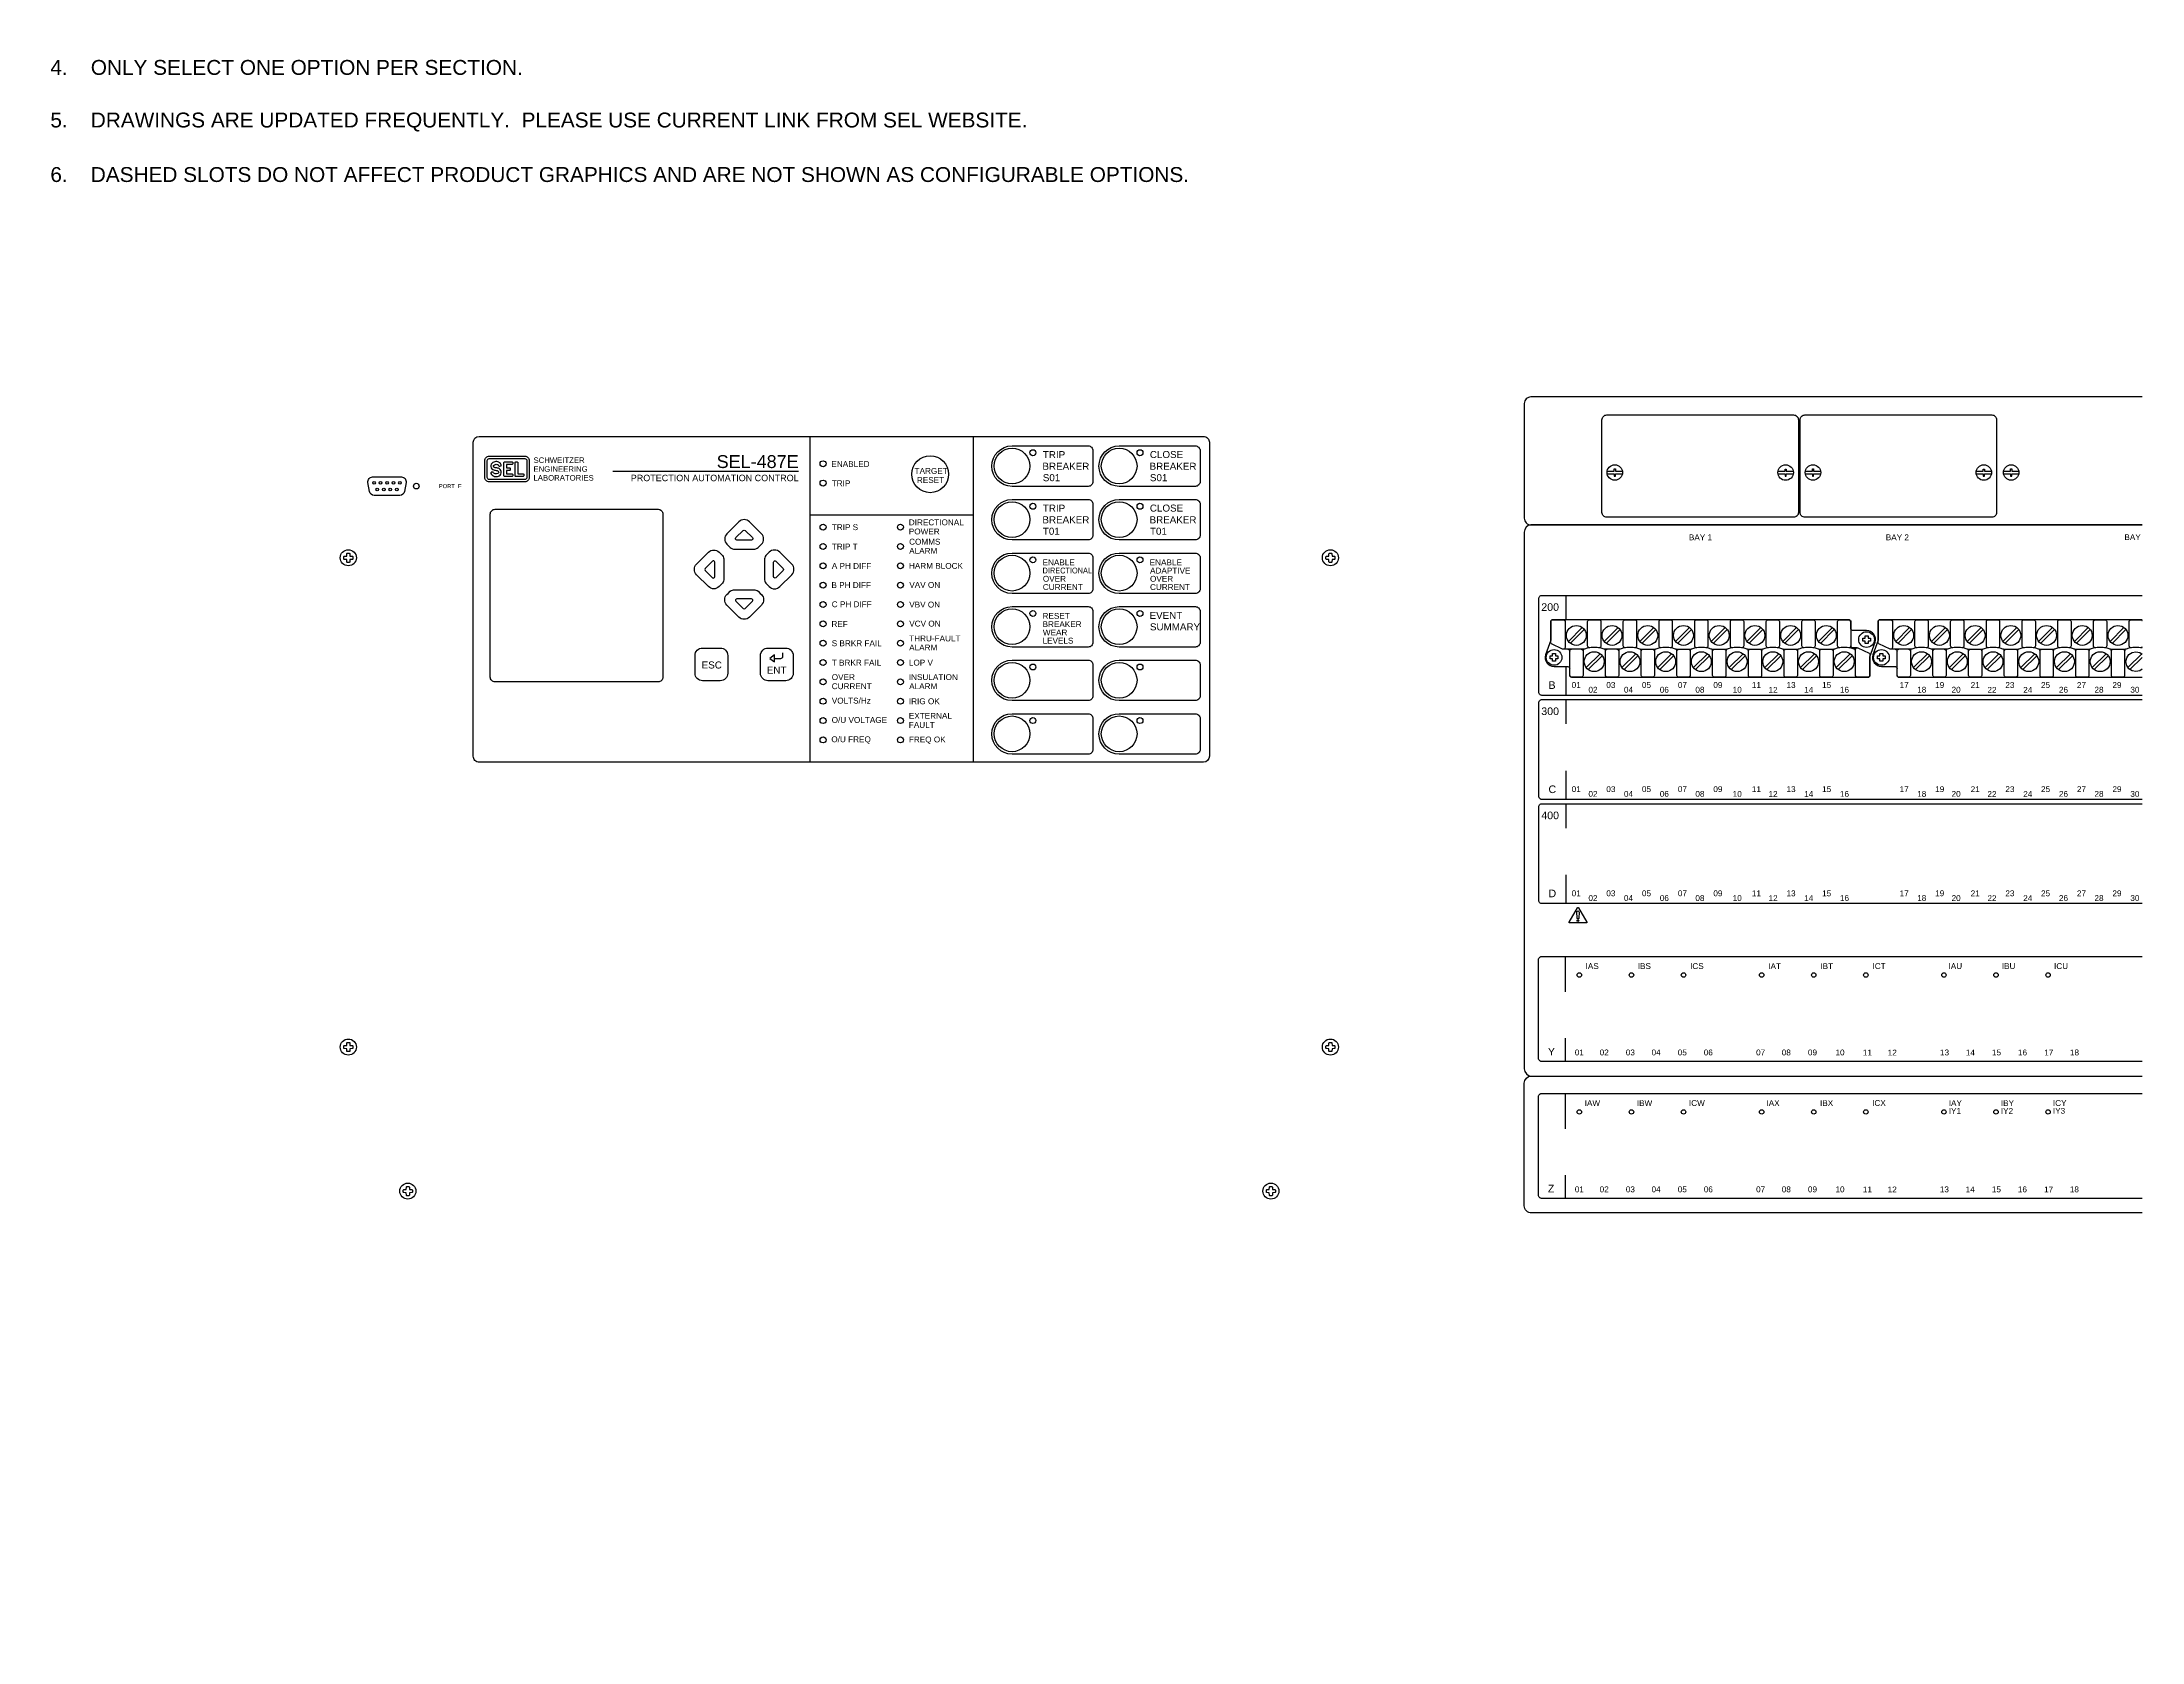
# Paper-space layout 'Layout1' of a CAD drawing. Header units: inches. Extents: x 1.05 to 9.45, y 0.8 to 7.2.
# The model-space entities are those that its viewports show. They can reach past a viewport. Long polylines and large blocks are cut down to what shows.
import ezdxf
from ezdxf.enums import TextEntityAlignment as Align

# ---------------------------------------------------------------- set-up
doc = ezdxf.new("R2010")
doc.units = ezdxf.units.IN
doc.header["$MEASUREMENT"] = 0
doc.layers.add('7.0_____[DWG]', color=7, linetype='Continuous')
doc.layers.get('0').off()
doc.styles.add('Arial', font='arial.ttf')

msp = doc.modelspace()

# ---------------------------------------------------------------- linework, layer by layer
at = {"layer": '7.0_____[DWG]'}
for points in [[(42.404, 19.441), (25.374, 19.441, 0.414214), (25.264, 19.331), (25.264, 17.401, 0.414214), (25.374, 17.291), (42.404, 17.291, 0.414214), (42.514, 17.401), (42.514, 19.331, 0.414214), (42.404, 19.441)], [(5.523, 16.814, -0.391794), (5.532, 16.806), (5.534, 16.766, 0.399739), (5.535, 16.765), (5.575, 16.763, -0.391859), (5.583, 16.754), (5.583, 16.721, -0.391764), (5.575, 16.712), (5.535, 16.71, 0.399816), (5.534, 16.709), (5.532, 16.669, -0.391825), (5.523, 16.661), (5.506, 16.661), (5.489, 16.661, -0.391806), (5.481, 16.669), (5.479, 16.709, 0.399638), (5.478, 16.71), (5.438, 16.712, -0.391814), (5.43, 16.721), (5.43, 16.754, -0.39186), (5.438, 16.763), (5.478, 16.765, 0.399739), (5.479, 16.766), (5.481, 16.806, -0.391769), (5.489, 16.814), (5.506, 16.814), (5.523, 16.814)], [(22.023, 16.814, -0.391794), (22.032, 16.806), (22.034, 16.766, 0.399739), (22.035, 16.765), (22.075, 16.763, -0.391859), (22.083, 16.754), (22.083, 16.721, -0.391764), (22.075, 16.712), (22.035, 16.71, 0.399816), (22.034, 16.709), (22.032, 16.669, -0.391825), (22.023, 16.661), (22.006, 16.661), (21.989, 16.661, -0.391806), (21.981, 16.669), (21.979, 16.709, 0.399638), (21.978, 16.71), (21.938, 16.712, -0.391814), (21.93, 16.721), (21.93, 16.754, -0.39186), (21.938, 16.763), (21.978, 16.765, 0.399739), (21.979, 16.766), (21.981, 16.806, -0.391769), (21.989, 16.814), (22.006, 16.814), (22.023, 16.814)], [(26.027, 14.762, 0.414213), (26.057, 14.732), (31.039, 14.732, 0.414214), (31.069, 14.762), (31.069, 15.075), (31.16, 15.32, 0.480048), (31.015, 15.518), (30.78, 15.518, -0.414214), (30.75, 15.548), (30.75, 15.666, 0.414212), (30.72, 15.696), (30.72, 15.696), (25.739, 15.696, 0.414215), (25.709, 15.666), (25.709, 15.353), (25.618, 15.108, 0.47859), (25.763, 14.91), (25.997, 14.91, -0.414214), (26.027, 14.88)], [(26.266, 15.201), (25.908, 15.201), (25.722, 15.29, -0.241986), (25.709, 15.31), (25.709, 15.666, -0.422157), (25.736, 15.696), (25.92, 15.696, -0.414214), (25.95, 15.666), (25.95, 15.229, -0.390527), (25.92, 15.201)], [(26.365, 15.227), (26.357, 15.227, -0.414214), (26.327, 15.257), (26.327, 15.666, -0.414214), (26.357, 15.696), (26.52, 15.696, -0.414214), (26.55, 15.666), (26.55, 15.257, -0.414214), (26.52, 15.227), (26.513, 15.227)], [(26.965, 15.227), (26.957, 15.227, -0.414214), (26.927, 15.257), (26.927, 15.666, -0.414214), (26.957, 15.696), (27.12, 15.696, -0.414214), (27.15, 15.666), (27.15, 15.257, -0.414214), (27.12, 15.227), (27.114, 15.227)], [(27.565, 15.227), (27.557, 15.227, -0.414214), (27.527, 15.257), (27.527, 15.666, -0.414214), (27.557, 15.696), (27.72, 15.696, -0.414214), (27.75, 15.666), (27.75, 15.257, -0.414214), (27.72, 15.227), (27.714, 15.227)], [(28.165, 15.227), (28.157, 15.227, -0.414214), (28.127, 15.257), (28.127, 15.666, -0.414214), (28.157, 15.696), (28.32, 15.696, -0.414214), (28.35, 15.666), (28.35, 15.257, -0.414214), (28.32, 15.227), (28.314, 15.227)], [(28.765, 15.227), (28.757, 15.227, -0.414214), (28.727, 15.257), (28.727, 15.666, -0.414214), (28.757, 15.696), (28.92, 15.696, -0.414214), (28.95, 15.666), (28.95, 15.257, -0.414214), (28.92, 15.227), (28.914, 15.227)], [(29.365, 15.227), (29.358, 15.227, -0.414214), (29.328, 15.257), (29.328, 15.666, -0.414214), (29.358, 15.696), (29.52, 15.696, -0.414214), (29.55, 15.666), (29.55, 15.257, -0.414214), (29.52, 15.227), (29.514, 15.227)], [(29.965, 15.227), (29.958, 15.227, -0.414214), (29.928, 15.257), (29.928, 15.666, -0.414214), (29.958, 15.696), (30.12, 15.696, -0.414214), (30.15, 15.666), (30.15, 15.257, -0.414214), (30.12, 15.227), (30.114, 15.227)], [(30.565, 15.227), (30.558, 15.227, -0.414214), (30.528, 15.257), (30.528, 15.666, -0.414214), (30.558, 15.696), (30.72, 15.696, -0.414214), (30.75, 15.666), (30.75, 15.257, -0.414214), (30.72, 15.227), (30.714, 15.227)], [(31.527, 14.762, 0.414213), (31.557, 14.732), (36.539, 14.732, 0.414214), (36.569, 14.762), (36.569, 15.075), (36.66, 15.32, 0.480048), (36.515, 15.518), (36.28, 15.518, -0.414214), (36.25, 15.548), (36.25, 15.666, 0.414212), (36.22, 15.696), (36.22, 15.696), (31.239, 15.696, 0.414215), (31.209, 15.666), (31.209, 15.353), (31.118, 15.108, 0.47859), (31.263, 14.91), (31.497, 14.91, -0.414214), (31.527, 14.88)], [(31.766, 15.201), (31.408, 15.201), (31.222, 15.29, -0.241986), (31.209, 15.31), (31.209, 15.666, -0.422157), (31.236, 15.696), (31.42, 15.696, -0.414214), (31.45, 15.666), (31.45, 15.229, -0.390527), (31.42, 15.201)], [(31.865, 15.227), (31.857, 15.227, -0.414214), (31.827, 15.257), (31.827, 15.666, -0.414214), (31.857, 15.696), (32.02, 15.696, -0.414214), (32.05, 15.666), (32.05, 15.257, -0.414214), (32.02, 15.227), (32.013, 15.227)], [(32.465, 15.227), (32.457, 15.227, -0.414214), (32.427, 15.257), (32.427, 15.666, -0.414214), (32.457, 15.696), (32.62, 15.696, -0.414214), (32.65, 15.666), (32.65, 15.257, -0.414214), (32.62, 15.227), (32.613, 15.227)], [(33.065, 15.227), (33.057, 15.227, -0.414214), (33.027, 15.257), (33.027, 15.666, -0.414214), (33.057, 15.696), (33.22, 15.696, -0.414214), (33.25, 15.666), (33.25, 15.257, -0.414214), (33.22, 15.227), (33.214, 15.227)], [(33.665, 15.227), (33.657, 15.227, -0.414214), (33.627, 15.257), (33.627, 15.666, -0.414214), (33.657, 15.696), (33.82, 15.696, -0.414214), (33.85, 15.666), (33.85, 15.257, -0.414214), (33.82, 15.227), (33.814, 15.227)], [(34.265, 15.227), (34.257, 15.227, -0.414214), (34.227, 15.257), (34.227, 15.666, -0.414214), (34.257, 15.696), (34.42, 15.696, -0.414214), (34.45, 15.666), (34.45, 15.257, -0.414214), (34.42, 15.227), (34.414, 15.227)], [(34.865, 15.227), (34.857, 15.227, -0.414214), (34.827, 15.257), (34.827, 15.666, -0.414214), (34.857, 15.696), (35.02, 15.696, -0.414214), (35.05, 15.666), (35.05, 15.257, -0.414214), (35.02, 15.227), (35.014, 15.227)], [(35.465, 15.227), (35.457, 15.227, -0.414214), (35.427, 15.257), (35.427, 15.666, -0.414214), (35.457, 15.696), (35.62, 15.696, -0.414214), (35.65, 15.666), (35.65, 15.257, -0.414214), (35.62, 15.227), (35.614, 15.227)], [(25.997, 15.201, -0.414214), (26.027, 15.171)], [(26.22, 15.201, -0.414214), (26.25, 15.171), (26.25, 14.762, -0.414214), (26.22, 14.732), (26.057, 14.732, -0.414214), (26.027, 14.762), (26.027, 15.171, -0.414214), (26.057, 15.201)], [(26.628, 15.171, 0.191033), (26.619, 15.195, 0.081668), (26.603, 15.205, 0.0591), (26.54, 15.224, 0.034646), (26.438, 15.231, 0.03436), (26.338, 15.224, 0.0591), (26.274, 15.205, 0.081668), (26.258, 15.195, 0.191033), (26.25, 15.171)], [(26.82, 15.201, -0.414214), (26.85, 15.171), (26.85, 14.762, -0.414214), (26.82, 14.732), (26.658, 14.732, -0.414214), (26.628, 14.762), (26.628, 15.171, -0.414214), (26.658, 15.201)], [(27.228, 15.171, 0.191033), (27.22, 15.195, 0.081668), (27.204, 15.205, 0.0591), (27.141, 15.224, 0.034646), (27.039, 15.231, 0.03436), (26.938, 15.224, 0.0591), (26.875, 15.205, 0.081668), (26.859, 15.195, 0.191033), (26.85, 15.171)], [(27.42, 15.201, -0.414214), (27.45, 15.171), (27.45, 14.762, -0.414214), (27.42, 14.732), (27.258, 14.732, -0.414214), (27.228, 14.762), (27.228, 15.171, -0.414214), (27.258, 15.201)], [(27.828, 15.171, 0.191033), (27.82, 15.195, 0.081668), (27.804, 15.205, 0.0591), (27.741, 15.224, 0.034646), (27.639, 15.231, 0.03436), (27.538, 15.224, 0.0591), (27.475, 15.205, 0.081668), (27.459, 15.195, 0.191033), (27.45, 15.171)], [(28.021, 15.201, -0.414214), (28.05, 15.171), (28.05, 14.762, -0.414214), (28.021, 14.732), (27.858, 14.732, -0.414214), (27.828, 14.762), (27.828, 15.171, -0.414214), (27.858, 15.201)], [(28.428, 15.171, 0.191033), (28.42, 15.195, 0.081668), (28.404, 15.205, 0.0591), (28.341, 15.224, 0.034646), (28.239, 15.231, 0.03436), (28.138, 15.224, 0.0591), (28.075, 15.205, 0.081668), (28.059, 15.195, 0.191033), (28.05, 15.171)], [(28.621, 15.201, -0.414214), (28.651, 15.171), (28.651, 14.762, -0.414214), (28.621, 14.732), (28.458, 14.732, -0.414214), (28.428, 14.762), (28.428, 15.171, -0.414214), (28.458, 15.201)], [(29.028, 15.171, 0.191033), (29.02, 15.195, 0.081668), (29.004, 15.205, 0.0591), (28.941, 15.224, 0.034646), (28.839, 15.231, 0.03436), (28.738, 15.224, 0.0591), (28.675, 15.205, 0.081668), (28.659, 15.195, 0.191033), (28.651, 15.171)], [(29.221, 15.201, -0.414214), (29.251, 15.171), (29.251, 14.762, -0.414214), (29.221, 14.732), (29.058, 14.732, -0.414214), (29.028, 14.762), (29.028, 15.171, -0.414214), (29.058, 15.201)], [(29.628, 15.171, 0.191033), (29.62, 15.195, 0.081668), (29.604, 15.205, 0.0591), (29.541, 15.224, 0.034646), (29.439, 15.231, 0.03436), (29.338, 15.224, 0.0591), (29.275, 15.205, 0.081668), (29.259, 15.195, 0.191033), (29.251, 15.171)], [(29.821, 15.201, -0.414214), (29.851, 15.171), (29.851, 14.762, -0.414214), (29.821, 14.732), (29.658, 14.732, -0.414214), (29.628, 14.762), (29.628, 15.171, -0.414214), (29.658, 15.201)], [(30.228, 15.171, 0.191033), (30.22, 15.195, 0.081668), (30.204, 15.205, 0.0591), (30.141, 15.224, 0.034646), (30.039, 15.231, 0.03436), (29.938, 15.224, 0.0591), (29.875, 15.205, 0.081668), (29.859, 15.195, 0.191033), (29.851, 15.171)], [(30.421, 15.201, -0.414214), (30.451, 15.171), (30.451, 14.762, -0.414214), (30.421, 14.732), (30.258, 14.732, -0.414214), (30.228, 14.762), (30.228, 15.171, -0.414214), (30.258, 15.201)], [(30.828, 15.179, 0.127742), (30.82, 15.195, 0.081668), (30.804, 15.205, 0.0591), (30.741, 15.224, 0.034646), (30.639, 15.231, 0.03436), (30.538, 15.224, 0.0591), (30.475, 15.205, 0.081668), (30.459, 15.195, 0.191033), (30.451, 15.171)], [(30.858, 15.227), (30.78, 15.227, -0.414214), (30.75, 15.257)], [(31.497, 15.201, -0.414214), (31.527, 15.171)], [(31.72, 15.201, -0.414214), (31.75, 15.171), (31.75, 14.762, -0.414214), (31.72, 14.732), (31.557, 14.732, -0.414214), (31.527, 14.762), (31.527, 15.171, -0.414214), (31.557, 15.201)], [(32.128, 15.171, 0.191033), (32.119, 15.195, 0.081668), (32.103, 15.205, 0.0591), (32.04, 15.224, 0.034646), (31.938, 15.231, 0.03436), (31.838, 15.224, 0.0591), (31.774, 15.205, 0.081668), (31.758, 15.195, 0.191033), (31.75, 15.171)], [(32.32, 15.201, -0.414214), (32.35, 15.171), (32.35, 14.762, -0.414214), (32.32, 14.732), (32.158, 14.732, -0.414214), (32.128, 14.762), (32.128, 15.171, -0.414214), (32.158, 15.201)], [(32.728, 15.171, 0.191033), (32.72, 15.195, 0.081668), (32.704, 15.205, 0.0591), (32.641, 15.224, 0.034646), (32.539, 15.231, 0.03436), (32.438, 15.224, 0.0591), (32.375, 15.205, 0.081668), (32.359, 15.195, 0.191033), (32.35, 15.171)], [(32.92, 15.201, -0.414214), (32.95, 15.171), (32.95, 14.762, -0.414214), (32.92, 14.732), (32.758, 14.732, -0.414214), (32.728, 14.762), (32.728, 15.171, -0.414214), (32.758, 15.201)], [(33.328, 15.171, 0.191033), (33.32, 15.195, 0.081668), (33.304, 15.205, 0.0591), (33.241, 15.224, 0.034646), (33.139, 15.231, 0.03436), (33.038, 15.224, 0.0591), (32.975, 15.205, 0.081668), (32.959, 15.195, 0.191033), (32.95, 15.171)], [(33.52, 15.201, -0.414214), (33.55, 15.171), (33.55, 14.762, -0.414214), (33.52, 14.732), (33.358, 14.732, -0.414214), (33.328, 14.762), (33.328, 15.171, -0.414214), (33.358, 15.201)], [(33.928, 15.171, 0.191033), (33.92, 15.195, 0.081668), (33.904, 15.205, 0.0591), (33.841, 15.224, 0.034646), (33.739, 15.231, 0.03436), (33.638, 15.224, 0.0591), (33.575, 15.205, 0.081668), (33.559, 15.195, 0.191033), (33.55, 15.171)], [(34.12, 15.201, -0.414214), (34.15, 15.171), (34.15, 14.762, -0.414214), (34.12, 14.732), (33.958, 14.732, -0.414214), (33.928, 14.762), (33.928, 15.171, -0.414214), (33.958, 15.201)], [(34.528, 15.171, 0.191033), (34.52, 15.195, 0.081668), (34.504, 15.205, 0.0591), (34.441, 15.224, 0.034646), (34.339, 15.231, 0.03436), (34.238, 15.224, 0.0591), (34.175, 15.205, 0.081668), (34.159, 15.195, 0.191033), (34.15, 15.171)], [(34.72, 15.201, -0.414214), (34.75, 15.171), (34.75, 14.762, -0.414214), (34.72, 14.732), (34.558, 14.732, -0.414214), (34.528, 14.762), (34.528, 15.171, -0.414214), (34.558, 15.201)], [(35.128, 15.171, 0.191033), (35.12, 15.195, 0.081668), (35.104, 15.205, 0.0591), (35.041, 15.224, 0.034646), (34.939, 15.231, 0.03436), (34.838, 15.224, 0.0591), (34.775, 15.205, 0.081668), (34.759, 15.195, 0.191033), (34.75, 15.171)], [(35.32, 15.201, -0.414214), (35.35, 15.171), (35.35, 14.762, -0.414214), (35.32, 14.732), (35.158, 14.732, -0.414214), (35.128, 14.762), (35.128, 15.171, -0.414214), (35.158, 15.201)], [(35.728, 15.171, 0.191033), (35.72, 15.195, 0.081668), (35.704, 15.205, 0.0591), (35.641, 15.224, 0.034646), (35.539, 15.231, 0.03436), (35.438, 15.224, 0.0591), (35.375, 15.205, 0.081668), (35.359, 15.195, 0.191033), (35.35, 15.171)], [(35.92, 15.201, -0.414214), (35.95, 15.171), (35.95, 14.762, -0.414214), (35.92, 14.732), (35.758, 14.732, -0.414214), (35.728, 14.762), (35.728, 15.171, -0.414214), (35.758, 15.201)], [(12.665, 15.047), (12.773, 15.047, 0.414214), (12.808, 15.082), (12.808, 15.139)], [(38.246, 8.708), (38.246, 8.326, -0.414214), (38.196, 8.276), (25.554, 8.276, -0.414214), (25.504, 8.326), (25.504, 9.988, -0.414214), (25.554, 10.038), (38.196, 10.038, -0.414214), (38.246, 9.988), (38.246, 8.805)], [(5.523, 8.594, -0.391794), (5.532, 8.586), (5.534, 8.546, 0.399739), (5.535, 8.545), (5.575, 8.543, -0.391859), (5.583, 8.534), (5.583, 8.501, -0.391764), (5.575, 8.492), (5.535, 8.49, 0.399816), (5.534, 8.489), (5.532, 8.449, -0.391825), (5.523, 8.441), (5.506, 8.441), (5.489, 8.441, -0.391806), (5.481, 8.449), (5.479, 8.489, 0.399638), (5.478, 8.49), (5.438, 8.492, -0.391814), (5.43, 8.501), (5.43, 8.534, -0.39186), (5.438, 8.543), (5.478, 8.545, 0.399739), (5.479, 8.546), (5.481, 8.586, -0.391769), (5.489, 8.594), (5.506, 8.594), (5.523, 8.594)], [(22.023, 8.594, -0.391794), (22.032, 8.586), (22.034, 8.546, 0.399739), (22.035, 8.545), (22.075, 8.543, -0.391859), (22.083, 8.534), (22.083, 8.501, -0.391764), (22.075, 8.492), (22.035, 8.49, 0.399816), (22.034, 8.489), (22.032, 8.449, -0.391825), (22.023, 8.441), (22.006, 8.441), (21.989, 8.441, -0.391806), (21.981, 8.449), (21.979, 8.489, 0.399638), (21.978, 8.49), (21.938, 8.492, -0.391814), (21.93, 8.501), (21.93, 8.534, -0.39186), (21.938, 8.543), (21.978, 8.545, 0.399739), (21.979, 8.546), (21.981, 8.586, -0.391769), (21.989, 8.594), (22.006, 8.594), (22.023, 8.594)], [(42.395, 8.031, -0.411119), (42.514, 7.911), (42.514, 5.851, -0.414214), (42.394, 5.731), (25.384, 5.731, -0.414215), (25.264, 5.851), (25.264, 7.911, -0.411119), (25.383, 8.031, -18128900.228227)], [(6.523, 6.174, -0.391794), (6.532, 6.166), (6.534, 6.126, 0.399739), (6.535, 6.125), (6.575, 6.123, -0.391859), (6.583, 6.114), (6.583, 6.081, -0.391764), (6.575, 6.072), (6.535, 6.07, 0.399816), (6.534, 6.069), (6.532, 6.029, -0.391825), (6.523, 6.021), (6.506, 6.021), (6.489, 6.021, -0.391806), (6.481, 6.029), (6.479, 6.069, 0.399638), (6.478, 6.07), (6.438, 6.072, -0.391814), (6.43, 6.081), (6.43, 6.114, -0.39186), (6.438, 6.123), (6.478, 6.125, 0.399739), (6.479, 6.126), (6.481, 6.166, -0.391769), (6.489, 6.174), (6.506, 6.174), (6.523, 6.174)], [(21.023, 6.174, -0.391794), (21.032, 6.166), (21.034, 6.126, 0.399739), (21.035, 6.125), (21.075, 6.123, -0.391859), (21.083, 6.114), (21.083, 6.081, -0.391764), (21.075, 6.072), (21.035, 6.07, 0.399816), (21.034, 6.069), (21.032, 6.029, -0.391825), (21.023, 6.021), (21.006, 6.021), (20.989, 6.021, -0.391806), (20.981, 6.029), (20.979, 6.069, 0.399638), (20.978, 6.07), (20.938, 6.072, -0.391814), (20.93, 6.081), (20.93, 6.114, -0.39186), (20.938, 6.123), (20.978, 6.125, 0.399739), (20.979, 6.126), (20.981, 6.166, -0.391769), (20.989, 6.174), (21.006, 6.174), (21.023, 6.174)]]:
    msp.add_lwpolyline(points, format="xyb", dxfattribs=at)
for points in [[(26.649, 19.138), (29.789, 19.138, -0.414214), (29.869, 19.058), (29.869, 17.498, -0.414214), (29.789, 17.418), (26.649, 17.418, -0.414214), (26.569, 17.498), (26.569, 19.058, -0.414214)], [(29.979, 19.138), (33.119, 19.138, -0.414214), (33.199, 19.058), (33.199, 17.498, -0.414214), (33.119, 17.418), (29.979, 17.418, -0.414214), (29.899, 17.498), (29.899, 19.058, -0.414214)], [(8.546, 18.087, -0.414214), (8.471, 18.012), (7.875, 18.012, -0.414214), (7.8, 18.087), (7.8, 18.371, -0.414214), (7.875, 18.446), (8.471, 18.446, -0.414214), (8.546, 18.371)], [(8.506, 18.087, -0.414214), (8.471, 18.052), (7.875, 18.052, -0.414214), (7.84, 18.087), (7.84, 18.371, -0.414214), (7.875, 18.406), (8.471, 18.406, -0.414214), (8.506, 18.371)], [(7.984, 18.353, 0.192116), (7.92, 18.328, 0.12608), (7.901, 18.29, 0.336344), (7.936, 18.221, 0.087668), (7.988, 18.206, -0.022201), (8.003, 18.204, -0.039737), (8.014, 18.2, -0.23043), (8.032, 18.182, -0.182747), (8.031, 18.168, -0.221111), (7.996, 18.149, -0.058363), (7.975, 18.148, -0.13415), (7.953, 18.159, 0.006668), (7.94, 18.174, 0.085557), (7.938, 18.176, 0.231613), (7.907, 18.174, 0.170757), (7.902, 18.166, 0.118457), (7.903, 18.154, 0.153081), (7.929, 18.122, 0.186266), (7.993, 18.103, 0.192116), (8.056, 18.128, 0.12608), (8.076, 18.166, 0.336344), (8.04, 18.236, 0.087668), (7.989, 18.25, -0.022201), (7.974, 18.252, -0.039737), (7.963, 18.256, -0.23043), (7.944, 18.274, -0.182747), (7.946, 18.289, -0.221111), (7.98, 18.308, -0.058363), (8.002, 18.308, -0.13415), (8.024, 18.297, 0.006668), (8.036, 18.282, 0.085557), (8.039, 18.28, 0.231613), (8.069, 18.282, 0.170757), (8.075, 18.29, 0.118457), (8.073, 18.302, 0.153081), (8.048, 18.335, 0.186266)], [(8.163, 18.206), (8.163, 18.148), (8.257, 18.148, -0.424366), (8.268, 18.137), (8.268, 18.117, -0.404134), (8.257, 18.105), (8.132, 18.105, -0.432614), (8.12, 18.117), (8.12, 18.337, -0.396049), (8.132, 18.35), (8.257, 18.35, -0.424366), (8.268, 18.338), (8.268, 18.318, -0.404134), (8.257, 18.306), (8.163, 18.306), (8.163, 18.249), (8.218, 18.249, -0.353971), (8.226, 18.239), (8.226, 18.239), (8.226, 18.216, -0.353971), (8.218, 18.206)], [(8.318, 18.35), (8.34, 18.35, -0.432614), (8.352, 18.337), (8.352, 18.148), (8.443, 18.148, -0.424366), (8.454, 18.137), (8.454, 18.117, -0.404134), (8.443, 18.105), (8.318, 18.105, -0.432614), (8.307, 18.117), (8.307, 18.337, -0.396049)], [(5.914, 18.097), (6.398, 18.097, -0.46318), (6.476, 18.005), (6.449, 17.851, -0.363045), (6.371, 17.786), (5.941, 17.786, -0.360245), (5.863, 17.851), (5.836, 18.005, -0.463312)], [(12.312, 16.883, 0.176539), (12.391, 16.91), (12.428, 16.946), (12.447, 16.965, 0.414214), (12.447, 17.141), (12.245, 17.343, 0.414214), (12.068, 17.343), (11.867, 17.141, 0.414214), (11.867, 16.965), (11.886, 16.946), (11.923, 16.91, 0.176539), (12.001, 16.883)], [(42.514, 8.151), (42.514, 17.171, 0.387512), (42.404, 17.291), (25.374, 17.291, 0.388233), (25.264, 17.171), (25.264, 8.151, 0.411196), (25.383, 8.031), (42.395, 8.031, 0.411196)], [(12.173, 17.198), (12.295, 17.077, -0.66386), (12.278, 17.036), (12.035, 17.036, -0.66386), (12.018, 17.077), (12.14, 17.198, -0.408376)], [(11.817, 16.387, -0.176539), (11.79, 16.309), (11.754, 16.272), (11.735, 16.253, -0.414214), (11.558, 16.253), (11.357, 16.454, -0.414214), (11.357, 16.631), (11.558, 16.832, -0.414214), (11.735, 16.832), (11.754, 16.813), (11.79, 16.777, -0.176539), (11.817, 16.698)], [(11.502, 16.526), (11.623, 16.404, 0.66386), (11.664, 16.421), (11.664, 16.664, 0.66386), (11.623, 16.681), (11.502, 16.559, 0.408376)], [(12.496, 16.387, 0.176539), (12.523, 16.309), (12.559, 16.272), (12.578, 16.253, 0.414214), (12.755, 16.253), (12.956, 16.454, 0.414214), (12.956, 16.631), (12.755, 16.832, 0.414214), (12.578, 16.832), (12.559, 16.813), (12.523, 16.777, 0.176539), (12.496, 16.698)], [(12.812, 16.526), (12.69, 16.404, -0.66386), (12.65, 16.421), (12.65, 16.664, -0.66386), (12.69, 16.681), (12.812, 16.559, -0.408376)], [(12.312, 16.202, -0.176539), (12.391, 16.175), (12.427, 16.14), (12.446, 16.121, -0.414214), (12.446, 15.944), (12.245, 15.742, -0.414214), (12.068, 15.742), (11.867, 15.944, -0.414214), (11.867, 16.121), (11.886, 16.14), (11.923, 16.175, -0.176539), (12.001, 16.202)], [(12.173, 15.887), (12.295, 16.008, 0.66386), (12.278, 16.049), (12.035, 16.049, 0.66386), (12.018, 16.008), (12.14, 15.887, 0.408376)], [(25.559, 16.107), (42.219, 16.107, -0.468367), (42.269, 16.047), (42.269, 14.477, -0.414132), (42.219, 14.427), (25.559, 14.427, -0.414214), (25.509, 14.477), (25.509, 16.057, -0.414287)], [(11.456, 15.222), (11.756, 15.222, -0.414214), (11.881, 15.097), (11.881, 14.797, -0.414214), (11.756, 14.672), (11.456, 14.672, -0.414214), (11.331, 14.797), (11.331, 15.097, -0.414214)], [(12.556, 15.222), (12.856, 15.222, -0.414214), (12.981, 15.097), (12.981, 14.797, -0.414214), (12.856, 14.672), (12.556, 14.672, -0.414214), (12.431, 14.797), (12.431, 15.097, -0.414214)], [(31.042, 14.732), (30.858, 14.732, -0.414214), (30.828, 14.762), (30.828, 15.199, -0.390527), (30.858, 15.227), (30.87, 15.227), (31.056, 15.138, -0.241514), (31.069, 15.118), (31.069, 14.762, -0.422157)], [(25.559, 14.357), (42.219, 14.357, -0.468367), (42.269, 14.297), (42.269, 12.727, -0.414132), (42.219, 12.677), (25.559, 12.677, -0.414214), (25.509, 12.727), (25.509, 14.307, -0.414287)], [(25.559, 12.607), (42.219, 12.607, -0.468367), (42.269, 12.547), (42.269, 10.977, -0.414132), (42.219, 10.927), (25.559, 10.927, -0.414214), (25.509, 10.977), (25.509, 12.557, -0.414287)], [(26.018, 10.616), (26.158, 10.858, -0.552985), (26.173, 10.858), (26.312, 10.616, -0.563982), (26.305, 10.603), (26.026, 10.603, -0.589238)], [(26.145, 10.786, -1.008297), (26.185, 10.785), (26.18, 10.686, -1.009953), (26.15, 10.687)], [(25.554, 7.738), (38.196, 7.738, -0.414214), (38.246, 7.688), (38.246, 6.026, -0.414214), (38.196, 5.976), (25.554, 5.976, -0.414214), (25.504, 6.026), (25.504, 7.688, -0.414214)]]:
    msp.add_lwpolyline(points, format="xyb", close=True, dxfattribs=at)
at = {"layer": '7.0_____[DWG]', "flags": 128}
for points in [[(7.705, 18.778), (19.873, 18.778, -0.414295), (19.973, 18.678), (19.973, 13.403, -0.414136), (19.873, 13.303), (7.705, 13.303, -0.41423), (7.605, 13.403), (7.605, 18.678, -0.414193)], [(16.657, 18.618), (17.937, 18.618, -0.414214), (18.017, 18.538), (18.017, 18.018, -0.414214), (17.937, 17.938), (16.657, 17.938, -1)], [(18.457, 18.618), (19.737, 18.618, -0.414214), (19.817, 18.538), (19.817, 18.018, -0.414214), (19.737, 17.938), (18.457, 17.938, -1)], [(16.657, 17.718), (17.937, 17.718, -0.414214), (18.017, 17.638), (18.017, 17.118, -0.414214), (17.937, 17.038), (16.657, 17.038, -1)], [(18.457, 17.718), (19.737, 17.718, -0.414214), (19.817, 17.638), (19.817, 17.118, -0.414214), (19.737, 17.038), (18.457, 17.038, -1)], [(7.971, 17.553), (10.711, 17.553, -0.414214), (10.791, 17.473), (10.791, 14.733, -0.414214), (10.711, 14.653), (7.971, 14.653, -0.414214), (7.891, 14.733), (7.891, 17.473, -0.414214)], [(16.657, 16.818), (17.937, 16.818, -0.414214), (18.017, 16.738), (18.017, 16.218, -0.414214), (17.937, 16.138), (16.657, 16.138, -1)], [(18.457, 16.818), (19.737, 16.818, -0.414214), (19.817, 16.738), (19.817, 16.218, -0.414214), (19.737, 16.138), (18.457, 16.138, -1)], [(16.657, 15.918), (17.937, 15.918, -0.414214), (18.017, 15.838), (18.017, 15.318, -0.414214), (17.937, 15.238), (16.657, 15.238, -1)], [(18.457, 15.918), (19.737, 15.918, -0.414214), (19.817, 15.838), (19.817, 15.318, -0.414214), (19.737, 15.238), (18.457, 15.238, -1)], [(16.657, 15.018), (17.937, 15.018, -0.414214), (18.017, 14.938), (18.017, 14.418, -0.414214), (17.937, 14.338), (16.657, 14.338, -1)], [(18.457, 15.018), (19.737, 15.018, -0.414214), (19.817, 14.938), (19.817, 14.418, -0.414214), (19.737, 14.338), (18.457, 14.338, -1)], [(16.657, 14.118), (17.937, 14.118, -0.414214), (18.017, 14.038), (18.017, 13.518, -0.414214), (17.937, 13.438), (16.657, 13.438, -1)], [(18.457, 14.118), (19.737, 14.118, -0.414214), (19.817, 14.038), (19.817, 13.518, -0.414214), (19.737, 13.438), (18.457, 13.438, -1)]]:
    msp.add_lwpolyline(points, format="xyb", close=True, dxfattribs=at)
at = {"layer": '7.0_____[DWG]'}
for points in [[(13.262, 18.778), (13.262, 13.303)], [(16.002, 18.778), (16.002, 13.303)], [(13.072, 18.188), (9.948, 18.188)], [(26.656, 18.193), (26.775, 18.193), (26.775, 18.23), (26.794, 18.23), (26.794, 18.193), (26.912, 18.193)], [(26.656, 18.149), (26.775, 18.149), (26.775, 18.112), (26.794, 18.112), (26.794, 18.149), (26.912, 18.149)], [(29.526, 18.193), (29.645, 18.193), (29.645, 18.229), (29.664, 18.229), (29.664, 18.193), (29.782, 18.193)], [(29.526, 18.148), (29.645, 18.148), (29.645, 18.112), (29.664, 18.112), (29.664, 18.148), (29.782, 18.148)], [(29.986, 18.193), (30.105, 18.193), (30.105, 18.23), (30.124, 18.23), (30.124, 18.193), (30.242, 18.193)], [(29.986, 18.149), (30.105, 18.149), (30.105, 18.112), (30.124, 18.112), (30.124, 18.149), (30.242, 18.149)], [(32.856, 18.193), (32.975, 18.193), (32.975, 18.229), (32.994, 18.229), (32.994, 18.193), (33.112, 18.193)], [(32.856, 18.148), (32.975, 18.148), (32.975, 18.112), (32.994, 18.112), (32.994, 18.148), (33.112, 18.148)], [(33.316, 18.193), (33.435, 18.193), (33.435, 18.23), (33.454, 18.23), (33.454, 18.193), (33.572, 18.193)], [(33.316, 18.149), (33.435, 18.149), (33.435, 18.112), (33.454, 18.112), (33.454, 18.149), (33.572, 18.149)], [(13.261, 17.46), (16.001, 17.46)], [(25.959, 16.107), (25.959, 15.696)], [(26.238, 15.568), (26.004, 15.334)], [(26.271, 15.534), (26.037, 15.3)], [(26.839, 15.568), (26.605, 15.334)], [(26.872, 15.534), (26.638, 15.3)], [(27.439, 15.568), (27.205, 15.334)], [(27.472, 15.534), (27.238, 15.3)], [(28.039, 15.568), (27.805, 15.334)], [(28.072, 15.534), (27.838, 15.3)], [(28.639, 15.568), (28.405, 15.334)], [(28.672, 15.534), (28.438, 15.3)], [(29.239, 15.568), (29.005, 15.334)], [(29.272, 15.534), (29.038, 15.3)], [(29.839, 15.568), (29.605, 15.334)], [(29.872, 15.534), (29.638, 15.3)], [(30.439, 15.568), (30.205, 15.334)], [(30.472, 15.534), (30.238, 15.3)], [(31.738, 15.568), (31.504, 15.334)], [(31.771, 15.534), (31.537, 15.3)], [(32.339, 15.568), (32.105, 15.334)], [(32.372, 15.534), (32.138, 15.3)], [(32.939, 15.568), (32.705, 15.334)], [(32.972, 15.534), (32.738, 15.3)], [(33.539, 15.568), (33.305, 15.334)], [(33.572, 15.534), (33.338, 15.3)], [(34.139, 15.568), (33.905, 15.334)], [(34.172, 15.534), (33.938, 15.3)], [(34.739, 15.568), (34.505, 15.334)], [(34.772, 15.534), (34.538, 15.3)], [(35.339, 15.568), (35.105, 15.334)], [(35.372, 15.534), (35.138, 15.3)], [(35.939, 15.568), (35.705, 15.334)], [(35.972, 15.534), (35.738, 15.3)], [(26.867, 15.201), (26.611, 15.201)], [(27.212, 15.201), (27.467, 15.201)], [(27.812, 15.201), (28.067, 15.201)], [(28.412, 15.201), (28.667, 15.201)], [(29.012, 15.201), (29.267, 15.201)], [(29.612, 15.201), (29.867, 15.201)], [(30.212, 15.201), (30.467, 15.201)], [(30.828, 15.201), (30.811, 15.201)], [(32.367, 15.201), (32.111, 15.201)], [(32.712, 15.201), (32.967, 15.201)], [(33.312, 15.201), (33.567, 15.201)], [(33.912, 15.201), (34.167, 15.201)], [(34.512, 15.201), (34.767, 15.201)], [(35.112, 15.201), (35.367, 15.201)], [(35.712, 15.201), (35.967, 15.201)], [(25.959, 14.91), (25.959, 14.427)], [(26.539, 15.127), (26.304, 14.893)], [(26.572, 15.093), (26.338, 14.859)], [(27.139, 15.127), (26.905, 14.893)], [(27.173, 15.093), (26.939, 14.859)], [(27.739, 15.127), (27.505, 14.893)], [(27.773, 15.093), (27.539, 14.859)], [(28.339, 15.127), (28.105, 14.893)], [(28.373, 15.093), (28.139, 14.859)], [(28.939, 15.127), (28.705, 14.893)], [(28.973, 15.093), (28.739, 14.859)], [(29.539, 15.127), (29.305, 14.893)], [(29.573, 15.093), (29.339, 14.859)], [(30.139, 15.127), (29.905, 14.893)], [(30.173, 15.093), (29.939, 14.859)], [(30.739, 15.127), (30.505, 14.893)], [(30.773, 15.093), (30.539, 14.859)], [(32.039, 15.127), (31.804, 14.893)], [(32.072, 15.093), (31.838, 14.859)], [(32.639, 15.127), (32.405, 14.893)], [(32.673, 15.093), (32.439, 14.859)], [(33.239, 15.127), (33.005, 14.893)], [(33.273, 15.093), (33.039, 14.859)], [(33.839, 15.127), (33.605, 14.893)], [(33.873, 15.093), (33.639, 14.859)], [(34.439, 15.127), (34.205, 14.893)], [(34.473, 15.093), (34.239, 14.859)], [(35.039, 15.127), (34.805, 14.893)], [(35.073, 15.093), (34.839, 14.859)], [(35.639, 15.127), (35.405, 14.893)], [(35.673, 15.093), (35.439, 14.859)], [(25.959, 14.357), (25.959, 13.946)], [(25.959, 13.16), (25.959, 12.677)], [(25.959, 12.607), (25.959, 12.196)], [(25.959, 11.41), (25.959, 10.927)], [(25.952, 10.038), (25.952, 9.446)], [(25.952, 8.666), (25.952, 8.276)], [(25.95, 7.738), (25.95, 7.146)], [(25.95, 6.366), (25.95, 5.976)]]:
    msp.add_lwpolyline(points, dxfattribs=at)
for points in [[(30.989, 15.389), (30.989, 15.429), (31.039, 15.429), (31.039, 15.389), (31.079, 15.389), (31.079, 15.339), (31.039, 15.339), (31.039, 15.299), (30.989, 15.299), (30.989, 15.339), (30.949, 15.339), (30.949, 15.389)], [(12.665, 15.105), (12.589, 15.047), (12.665, 14.989)], [(25.739, 15.089), (25.739, 15.129), (25.789, 15.129), (25.789, 15.089), (25.829, 15.089), (25.829, 15.039), (25.789, 15.039), (25.789, 14.999), (25.739, 14.999), (25.739, 15.039), (25.699, 15.039), (25.699, 15.089)], [(31.239, 15.089), (31.239, 15.129), (31.289, 15.129), (31.289, 15.089), (31.329, 15.089), (31.329, 15.039), (31.289, 15.039), (31.289, 14.999), (31.239, 14.999), (31.239, 15.039), (31.199, 15.039), (31.199, 15.089)]]:
    msp.add_lwpolyline(points, close=True, dxfattribs=at)
for centre, radius in [((13.482, 18.318), 0.05), ((15.282, 18.142), 0.31), ((17.007, 18.503), 0.05), ((18.807, 18.503), 0.05), ((5.938, 17.997), 0.0225), ((6.047, 17.997), 0.0225), ((6.156, 17.997), 0.0225), ((6.265, 17.997), 0.0225), ((6.374, 17.997), 0.0225), ((13.482, 17.993), 0.05), ((26.784, 18.171), 0.13), ((29.654, 18.17), 0.13), ((30.114, 18.171), 0.13), ((32.984, 18.17), 0.13), ((33.444, 18.171), 0.13), ((5.993, 17.886), 0.0225), ((6.102, 17.886), 0.0225), ((6.211, 17.886), 0.0225), ((6.32, 17.886), 0.0225), ((6.648, 17.942), 0.047), ((17.007, 17.603), 0.05), ((18.807, 17.603), 0.05), ((13.482, 17.253), 0.05), ((14.782, 17.253), 0.05), ((13.482, 16.928), 0.05), ((14.782, 16.928), 0.05), ((5.506, 16.738), 0.135), ((13.482, 16.603), 0.05), ((14.782, 16.603), 0.05), ((17.007, 16.703), 0.05), ((18.807, 16.703), 0.05), ((22.006, 16.738), 0.135), ((13.482, 16.278), 0.05), ((14.782, 16.278), 0.05), ((13.482, 15.953), 0.05), ((14.782, 15.953), 0.05), ((13.482, 15.628), 0.05), ((14.782, 15.628), 0.05), ((17.007, 15.803), 0.05), ((18.807, 15.803), 0.05), ((26.138, 15.434), 0.167), ((26.738, 15.434), 0.167), ((27.338, 15.434), 0.167), ((27.938, 15.434), 0.167), ((28.538, 15.434), 0.167), ((29.138, 15.434), 0.167), ((29.738, 15.434), 0.167), ((30.338, 15.434), 0.167), ((31.638, 15.434), 0.167), ((32.238, 15.434), 0.167), ((32.838, 15.434), 0.167), ((33.438, 15.434), 0.167), ((34.038, 15.434), 0.167), ((34.638, 15.434), 0.167), ((35.238, 15.434), 0.167), ((35.838, 15.434), 0.167), ((13.482, 15.303), 0.05), ((14.782, 15.303), 0.05), ((25.764, 15.064), 0.132), ((31.014, 15.364), 0.132), ((31.264, 15.064), 0.132), ((13.482, 14.978), 0.05), ((14.782, 14.978), 0.05), ((17.007, 14.903), 0.05), ((18.807, 14.903), 0.05), ((26.438, 14.993), 0.167), ((27.039, 14.993), 0.167), ((27.639, 14.993), 0.167), ((28.239, 14.993), 0.167), ((28.839, 14.993), 0.167), ((29.439, 14.993), 0.167), ((30.039, 14.993), 0.167), ((30.639, 14.993), 0.167), ((31.938, 14.993), 0.167), ((32.539, 14.993), 0.167), ((33.139, 14.993), 0.167), ((33.739, 14.993), 0.167), ((34.339, 14.993), 0.167), ((34.939, 14.993), 0.167), ((35.539, 14.993), 0.167), ((13.482, 14.653), 0.05), ((14.782, 14.653), 0.05), ((13.482, 14.328), 0.05), ((14.782, 14.328), 0.05), ((13.482, 14.003), 0.05), ((14.782, 14.003), 0.05), ((17.007, 14.003), 0.05), ((18.807, 14.003), 0.05), ((13.482, 13.678), 0.05), ((14.782, 13.678), 0.05), ((26.165, 10.641), 0.0148), ((26.189, 9.728), 0.0375), ((27.064, 9.728), 0.0375), ((27.939, 9.728), 0.0375), ((29.252, 9.728), 0.0375), ((30.127, 9.728), 0.0375), ((31.002, 9.728), 0.0375), ((32.314, 9.728), 0.0375), ((33.189, 9.728), 0.0375), ((34.064, 9.728), 0.0375), ((5.506, 8.518), 0.135), ((22.006, 8.518), 0.135), ((26.189, 7.428), 0.0375), ((27.064, 7.428), 0.0375), ((27.939, 7.428), 0.0375), ((29.252, 7.428), 0.0375), ((30.127, 7.428), 0.0375), ((31.002, 7.428), 0.0375), ((32.314, 7.428), 0.0375), ((33.189, 7.428), 0.0375), ((34.064, 7.428), 0.0375), ((6.506, 6.098), 0.135), ((21.006, 6.098), 0.135)]:
    msp.add_circle(centre, radius, dxfattribs=at)
for centre in [(16.657, 18.28), (18.457, 18.28), (16.657, 17.38), (18.457, 17.38), (16.657, 16.48), (18.457, 16.48), (16.657, 15.58), (18.457, 15.58), (16.657, 14.68), (18.457, 14.68), (16.657, 13.78), (18.457, 13.78)]:
    msp.add_ellipse(centre, major_axis=(-0.3, 0), ratio=0.999907, dxfattribs=at)

# ---------------------------------------------------------------- texts
at = {"layer": '7.0_____[DWG]', "style": 'Arial'}
for s, height, p in [('4.    ONLY SELECT ONE OPTION PER SECTION.', 0.25, (0.5, 24.852)), ('5.    DRAWINGS ARE UPDATED FREQUENTLY.  PLEASE USE CURRENT LINK FROM SEL WEBSITE.', 0.25, (0.5, 23.968)), ('6.    DASHED SLOTS DO NOT AFFECT PRODUCT GRAPHICS AND ARE NOT SHOWN AS CONFIGURABLE OPTIONS.', 0.25, (0.5, 23.052)), ('SCHWEITZER', 0.0931, (8.617, 18.331)), ('ENABLED', 0.0983, (13.622, 18.265)), ('TRIP', 0.118, (17.175, 18.412)), ('CLOSE', 0.118, (18.973, 18.414)), ('ENGINEERING', 0.09313, (8.617, 18.183)), ('LABORATORIES', 0.09313, (8.617, 18.035)), ('TRIP', 0.0983, (13.628, 17.94)), ('TARGET', 0.0983, (15.02, 18.148)), ('RESET', 0.0983, (15.059, 17.995)), ('BREAKER', 0.118, (17.168, 18.217)), ('S01', 0.118, (17.174, 18.025)), ('BREAKER', 0.118, (18.968, 18.217)), ('S01', 0.118, (18.974, 18.025)), ('PORT  F', 0.0688, (7.028, 17.908)), ('TRIP S', 0.0983, (13.629, 17.203)), ('DIRECTIONAL', 0.09833, (14.923, 17.284)), ('TRIP', 0.118, (17.175, 17.512)), ('BREAKER', 0.118, (17.168, 17.317)), ('CLOSE', 0.118, (18.973, 17.514)), ('BREAKER', 0.118, (18.968, 17.317)), ('TRIP T', 0.0983, (13.629, 16.877)), ('POWER', 0.0983, (14.923, 17.131)), ('COMMS', 0.0983, (14.928, 16.959)), ('T01', 0.118, (17.175, 17.125)), ('T01', 0.118, (18.975, 17.125)), ('BAY 1', 0.0983, (28.029, 17.033)), ('BAY 2', 0.0983, (31.337, 17.033)), ('BAY 3', 0.0983, (35.346, 17.035)), ('A PH DIFF', 0.0983, (13.629, 16.552)), ('ALARM', 0.0983, (14.929, 16.806)), ('HARM BLOCK', 0.0983, (14.925, 16.553)), ('ENABLE', 0.0983, (17.17, 16.612)), ('ENABLE', 0.0983, (18.97, 16.612)), ('B PH DIFF', 0.0983, (13.623, 16.231)), ('VAV ON', 0.0983, (14.931, 16.233)), ('OVER', 0.0983, (17.175, 16.336)), ('CURRENT', 0.0983, (17.175, 16.197)), ('ADAPTIVE', 0.0983, (18.976, 16.473)), ('OVER', 0.0983, (18.975, 16.336)), ('CURRENT', 0.0983, (18.975, 16.197)), ('C PH DIFF', 0.0983, (13.628, 15.908)), ('VBV ON', 0.0983, (14.93, 15.903)), ('200', 0.1278, (25.549, 15.846)), ('REF', 0.0983, (13.623, 15.577)), ('VCV ON', 0.0983, (14.93, 15.583)), ('WEAR', 0.0983, (17.175, 15.434)), ('RESET', 0.0983, (17.17, 15.713)), ('BREAKER', 0.0983, (17.17, 15.573)), ('EVENT', 0.118, (18.968, 15.712)), ('SUMMARY', 0.118, (18.974, 15.519)), ('S BRKR FAIL', 0.09833, (13.628, 15.253)), ('ALARM', 0.0983, (14.929, 15.181)), ('THRU-FAULT', 0.0983, (14.929, 15.334)), ('LEVELS', 0.0983, (17.17, 15.297)), ('ESC', 0.118, (11.443, 14.878)), ('ENT', 0.118, (12.537, 14.792)), ('T BRKR FAIL', 0.09833, (13.629, 14.927)), ('LOP V', 0.0983, (14.924, 14.928)), ('OVER', 0.0983, (13.628, 14.684)), ('CURRENT', 0.0983, (13.628, 14.531)), ('ALARM', 0.0983, (14.929, 14.531)), ('INSULATION', 0.0983, (14.923, 14.684)), ('B', 0.128, (25.67, 14.535)), ('01', 0.0983, (26.06, 14.552)), ('02', 0.0983, (26.341, 14.472)), ('03', 0.0983, (26.642, 14.552)), ('04', 0.0983, (26.938, 14.472)), ('05', 0.0983, (27.24, 14.552)), ('06', 0.0983, (27.54, 14.472)), ('07', 0.0983, (27.844, 14.552)), ('08', 0.0983, (28.138, 14.472)), ('09', 0.0983, (28.44, 14.552)), ('10', 0.0983, (28.765, 14.472)), ('11', 0.0983, (29.087, 14.551)), ('12', 0.0983, (29.367, 14.47)), ('13', 0.0983, (29.669, 14.552)), ('14', 0.0983, (29.965, 14.47)), ('15', 0.0983, (30.267, 14.552)), ('16', 0.0983, (30.567, 14.472)), ('17', 0.0983, (31.57, 14.551)), ('18', 0.0983, (31.865, 14.472)), ('19', 0.0983, (32.167, 14.552)), ('20', 0.0983, (32.442, 14.472)), ('21', 0.0983, (32.763, 14.551)), ('22', 0.0983, (33.045, 14.47)), ('23', 0.0983, (33.346, 14.552)), ('24', 0.0983, (33.646, 14.47)), ('25', 0.0983, (33.945, 14.552)), ('26', 0.0983, (34.246, 14.472)), ('27', 0.0983, (34.548, 14.551)), ('28', 0.0983, (34.843, 14.472)), ('29', 0.0983, (35.145, 14.552)), ('30', 0.0983, (35.446, 14.472)), ('31', 0.0983, (35.768, 14.552)), ('VOLTS/Hz', 0.0983, (13.629, 14.289)), ('EXTERNAL', 0.0983, (14.923, 14.033)), ('IRIG OK', 0.0983, (14.924, 14.278)), ('300', 0.1278, (25.549, 14.096)), ('O/U VOLTAGE', 0.09833, (13.627, 13.964)), ('FAULT', 0.0983, (14.923, 13.881)), ('O/U FREQ', 0.0983, (13.621, 13.639)), ('FREQ OK', 0.0983, (14.924, 13.636)), ('C', 0.128, (25.67, 12.785)), ('01', 0.0983, (26.06, 12.802)), ('02', 0.0983, (26.341, 12.722)), ('03', 0.0983, (26.642, 12.802)), ('04', 0.0983, (26.938, 12.722)), ('05', 0.0983, (27.24, 12.802)), ('06', 0.0983, (27.54, 12.722)), ('07', 0.0983, (27.844, 12.802)), ('08', 0.0983, (28.138, 12.722)), ('09', 0.0983, (28.44, 12.802)), ('10', 0.0983, (28.765, 12.722)), ('11', 0.0983, (29.087, 12.801)), ('12', 0.0983, (29.367, 12.72)), ('13', 0.0983, (29.669, 12.802)), ('14', 0.0983, (29.965, 12.72)), ('15', 0.0983, (30.267, 12.802)), ('16', 0.0983, (30.567, 12.722)), ('17', 0.0983, (31.57, 12.801)), ('18', 0.0983, (31.865, 12.722)), ('19', 0.0983, (32.167, 12.802)), ('20', 0.0983, (32.442, 12.722)), ('21', 0.0983, (32.763, 12.801)), ('22', 0.0983, (33.045, 12.72)), ('23', 0.0983, (33.346, 12.802)), ('24', 0.0983, (33.646, 12.72)), ('25', 0.0983, (33.945, 12.802)), ('26', 0.0983, (34.246, 12.722)), ('27', 0.0983, (34.548, 12.801)), ('28', 0.0983, (34.843, 12.722)), ('29', 0.0983, (35.145, 12.802)), ('30', 0.0983, (35.446, 12.722)), ('31', 0.0983, (35.768, 12.802)), ('400', 0.1278, (25.549, 12.346)), ('D', 0.128, (25.67, 11.035)), ('01', 0.0983, (26.06, 11.052)), ('02', 0.0983, (26.341, 10.972)), ('03', 0.0983, (26.642, 11.052)), ('04', 0.0983, (26.938, 10.972)), ('05', 0.0983, (27.24, 11.052)), ('06', 0.0983, (27.54, 10.972)), ('07', 0.0983, (27.844, 11.052)), ('08', 0.0983, (28.138, 10.972)), ('09', 0.0983, (28.44, 11.052)), ('10', 0.0983, (28.765, 10.972)), ('11', 0.0983, (29.087, 11.051)), ('12', 0.0983, (29.367, 10.97)), ('13', 0.0983, (29.669, 11.052)), ('14', 0.0983, (29.965, 10.97)), ('15', 0.0983, (30.267, 11.052)), ('16', 0.0983, (30.567, 10.972)), ('17', 0.0983, (31.57, 11.051)), ('18', 0.0983, (31.865, 10.972)), ('19', 0.0983, (32.167, 11.052)), ('20', 0.0983, (32.442, 10.972)), ('21', 0.0983, (32.763, 11.051)), ('22', 0.0983, (33.045, 10.97)), ('23', 0.0983, (33.346, 11.052)), ('24', 0.0983, (33.646, 10.97)), ('25', 0.0983, (33.945, 11.052)), ('26', 0.0983, (34.246, 10.972)), ('27', 0.0983, (34.548, 11.051)), ('28', 0.0983, (34.843, 10.972)), ('29', 0.0983, (35.145, 11.052)), ('30', 0.0983, (35.446, 10.972)), ('31', 0.0983, (35.768, 11.052)), ('IAS', 0.0983, (26.293, 9.829)), ('IBS', 0.0983, (27.17, 9.829)), ('ICS', 0.0983, (28.049, 9.829)), ('IAT', 0.0983, (29.363, 9.827)), ('IBT', 0.0983, (30.237, 9.827)), ('ICT', 0.0983, (31.114, 9.829)), ('IAU', 0.0983, (32.391, 9.829)), ('IBU', 0.0983, (33.286, 9.829)), ('ICU', 0.0983, (34.164, 9.829)), ('Y', 0.128, (25.66, 8.376)), ('01', 0.0983, (26.112, 8.378)), ('02', 0.0983, (26.53, 8.378)), ('03', 0.0983, (26.969, 8.378)), ('04', 0.0983, (27.402, 8.378)), ('05', 0.0983, (27.842, 8.378)), ('06', 0.0983, (28.279, 8.378)), ('07', 0.0983, (29.158, 8.378)), ('08', 0.0983, (29.589, 8.378)), ('09', 0.0983, (30.029, 8.378)), ('10', 0.0983, (30.492, 8.378)), ('11', 0.0983, (30.952, 8.376)), ('12', 0.0983, (31.369, 8.376)), ('13', 0.0983, (32.248, 8.378)), ('14', 0.0983, (32.681, 8.376)), ('15', 0.0983, (33.121, 8.378)), ('16', 0.0983, (33.558, 8.378)), ('17', 0.0983, (33.999, 8.376)), ('18', 0.0983, (34.431, 8.378)), ('IAW', 0.0983, (26.278, 7.527)), ('IBW', 0.0983, (27.154, 7.527)), ('ICW', 0.0983, (28.03, 7.529)), ('IAX', 0.0983, (29.332, 7.527)), ('IBX', 0.0983, (30.232, 7.527)), ('ICX', 0.0983, (31.108, 7.529)), ('IAY', 0.0983, (32.395, 7.527)), ('IY1', 0.0983, (32.395, 7.395)), ('IBY', 0.0983, (33.27, 7.527)), ('IY2', 0.0983, (33.27, 7.395)), ('ICY', 0.0983, (34.145, 7.529)), ('IY3', 0.0983, (34.145, 7.397)), ('Z', 0.128, (25.66, 6.076)), ('01', 0.0983, (26.112, 6.078)), ('02', 0.0983, (26.53, 6.078)), ('03', 0.0983, (26.969, 6.078)), ('04', 0.0983, (27.402, 6.078)), ('05', 0.0983, (27.842, 6.078)), ('06', 0.0983, (28.279, 6.078)), ('07', 0.0983, (29.158, 6.078)), ('08', 0.0983, (29.589, 6.078)), ('09', 0.0983, (30.029, 6.078)), ('10', 0.0983, (30.492, 6.078)), ('11', 0.0983, (30.952, 6.076)), ('12', 0.0983, (31.369, 6.076)), ('13', 0.0983, (32.245, 6.078)), ('14', 0.0983, (32.679, 6.076)), ('15', 0.0983, (33.119, 6.078)), ('16', 0.0983, (33.556, 6.078)), ('17', 0.0983, (33.997, 6.076)), ('18', 0.0983, (34.429, 6.078))]:
    msp.add_text(s, height=height, dxfattribs=at).set_placement(p)
for s, height, p in [('SEL-487E', 0.2163, (13.072, 18.246)), ('PROTECTION AUTOMATION CONTROL', 0.10817, (13.072, 18.025))]:
    msp.add_text(s, height=height, dxfattribs=at).set_placement(p, align=Align.RIGHT)
at = {"layer": '7.0_____[DWG]', "style": 'Arial', "width": 0.9}
msp.add_text('DIRECTIONAL', height=0.09833, dxfattribs=at).set_placement((17.17, 16.475))

psp = doc.layouts.get("Layout1")

# ---------------------------------------------------------------- viewports
at = {"layer": '0'}
psp.add_viewport(center=(5.25, 4), size=(8.4, 6.4), view_center_point=(18.0006, 11.963), view_height=26.881616, dxfattribs=at)

doc.saveas('drawing.dxf')
